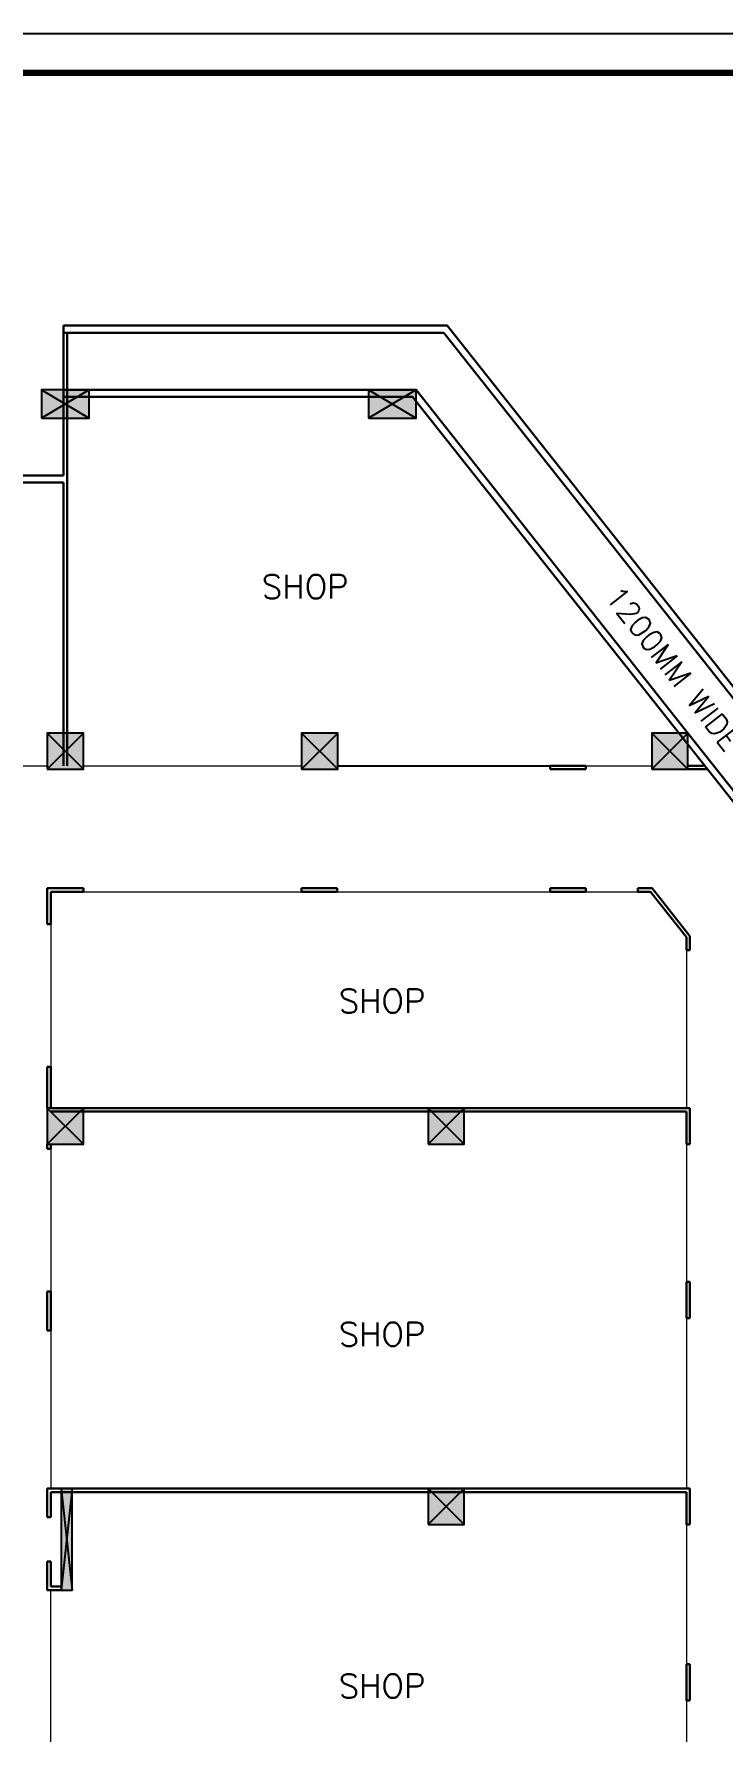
# Model space of a CAD drawing. Extents: x -14054 to 906348, y -36965 to 188562.
# Drawn here: x 366494 to 380946, y 104289 to 139976 of the extents above; entities that cross this region are included whole.
import ezdxf

# ---------------------------------------------------------------- set-up
doc = ezdxf.new("R2010")
doc.units = 0
doc.header["$LTSCALE"] = 1000
doc.header["$MEASUREMENT"] = 0
for name, color, linetype in [('BOR', 5, 'CONTINUOUS'), ('COL', 5, 'CONTINUOUS'), ('DOOR', 6, 'CONTINUOUS'), ('SOLID', 252, 'CONTINUOUS')]:
    doc.layers.add(name, color=color, linetype=linetype)
for name, color, linetype, lineweight in [('TEXT', 3, 'CONTINUOUS', 15), ('WALL', 2, 'CONTINUOUS', 30), ('WIN', 6, 'CONTINUOUS', 9)]:
    doc.layers.add(name, color=color, linetype=linetype, lineweight=lineweight)
doc.styles.add('ROMAN', font='ROMANS')

# ---------------------------------------------------------------- blocks, each defined once
blk = doc.blocks.new('*U46')
at = {"layer": 'SOLID'}
for points in [[(366653.13, 131894.38), (367653.13, 131894.38), (367653.13, 132494.38), (366653.13, 132494.38)], [(373519.13, 131894.38), (374519.13, 131894.38), (374519.13, 132494.38), (373519.13, 132494.38)], [(366773.13, 124514.38), (367533.13, 124514.38), (367533.13, 125274.38), (366773.13, 125274.38)], [(372113.13, 124514.38), (372873.13, 124514.38), (372873.13, 125274.38), (372113.13, 125274.38)], [(379469.13, 124514.38), (380229.13, 124514.38), (380229.13, 125274.38), (379469.13, 125274.38)], [(366773.13, 116629.38), (367533.13, 116629.38), (367533.13, 117389.38), (366773.13, 117389.38)], [(374773.13, 116629.38), (375533.13, 116629.38), (375533.13, 117389.38), (374773.13, 117389.38)], [(367065.13, 107254.88), (367295.13, 107254.88), (367295.13, 109389.88), (367065.13, 109389.88)], [(374773.13, 108629.38), (375533.13, 108629.38), (375533.13, 109389.38), (374773.13, 109389.38)]]:
    blk.add_hatch(color=256, dxfattribs=at).paths.add_polyline_path(points)
at = {"layer": 'BOR', "color": 2, "ltscale": 140}
blk.add_lwpolyline([(319469.15, 139976.49), (319469.15, 60441.6), (426857.32, 60441.6), (426857.32, 139976.49)], close=True, dxfattribs=at)
at = {"layer": 'BOR', "ltscale": 140, "const_width": 136.54}
blk.add_lwpolyline([(426038.07, 61260.85), (320288.41, 61260.85), (320288.41, 139157.23), (426038.07, 139157.23)], close=True, dxfattribs=at)
at = {"layer": 'COL', "color": 7}
for p, q in [((367653.13, 132494.38), (366653.13, 131894.38)), ((366653.13, 132494.38), (367653.13, 131894.38)), ((374519.13, 132494.38), (373519.13, 131894.38)), ((373519.13, 132494.38), (374519.13, 131894.38)), ((367533.13, 125274.38), (366773.13, 124514.38)), ((366773.13, 125274.38), (367533.13, 124514.38)), ((372873.13, 125274.38), (372113.13, 124514.38)), ((372113.13, 125274.38), (372873.13, 124514.38)), ((380229.13, 125274.38), (379469.13, 124514.38)), ((379469.13, 125274.38), (380229.13, 124514.38)), ((367533.13, 117389.38), (366773.13, 116629.38)), ((366773.13, 117389.38), (367533.13, 116629.38)), ((375533.13, 117389.38), (374773.13, 116629.38)), ((374773.13, 117389.38), (375533.13, 116629.38)), ((367065.13, 109389.88), (367295.13, 107254.88)), ((367295.13, 109389.88), (367065.13, 107254.88)), ((375533.13, 109389.38), (374773.13, 108629.38)), ((374773.13, 109389.38), (375533.13, 108629.38))]:
    blk.add_line(p, q, dxfattribs=at)
at = {"layer": 'COL'}
for points in [[(366653.13, 131894.38), (367653.13, 131894.38), (367653.13, 132494.38), (366653.13, 132494.38)], [(373519.13, 131894.38), (374519.13, 131894.38), (374519.13, 132494.38), (373519.13, 132494.38)], [(366773.13, 124514.38), (367533.13, 124514.38), (367533.13, 125274.38), (366773.13, 125274.38)], [(372113.13, 124514.38), (372873.13, 124514.38), (372873.13, 125274.38), (372113.13, 125274.38)], [(379469.13, 124514.38), (380229.13, 124514.38), (380229.13, 125274.38), (379469.13, 125274.38)], [(366773.13, 116629.38), (367533.13, 116629.38), (367533.13, 117389.38), (366773.13, 117389.38)], [(374773.13, 116629.38), (375533.13, 116629.38), (375533.13, 117389.38), (374773.13, 117389.38)], [(367065.13, 107254.88), (367295.13, 107254.88), (367295.13, 109389.88), (367065.13, 109389.88)], [(374773.13, 108629.38), (375533.13, 108629.38), (375533.13, 109389.38), (374773.13, 109389.38)]]:
    blk.add_lwpolyline(points, close=True, dxfattribs=at)
at = {"layer": 'DOOR'}
blk.add_line((372873.13, 124589.38), (377339.13, 124589.38), dxfattribs=at)
at = {"layer": 'WALL'}
for p, q in [((367115.63, 133844.38), (367115.63, 130694.38)), ((375172.92, 133844.38), (367115.63, 133844.38)), ((392977.85, 111329.89), (375172.92, 133844.38)), ((375100.31, 133694.38), (367115.63, 133694.38)), ((367190.63, 133694.38), (367190.63, 124589.38)), ((392905.23, 111179.89), (375100.31, 133694.38)), ((359193.13, 130694.38), (367115.63, 130694.38)), ((359118.13, 130544.38), (367115.63, 130544.38)), ((367115.63, 130544.38), (367115.63, 124589.38)), ((377339.13, 124589.38), (377339.13, 124514.38)), ((378089.13, 124589.38), (377339.13, 124589.38)), ((378089.13, 124589.38), (378089.13, 124514.38)), ((380559.85, 124589.38), (380229.13, 124589.38)), ((378089.13, 124514.38), (377339.13, 124514.38)), ((380638.94, 124514.38), (380229.13, 124514.38)), ((366773.13, 122013.99), (367533.13, 122013.99)), ((366773.13, 122013.99), (366773.13, 121253.99)), ((366848.13, 121938.99), (367533.13, 121938.99)), ((366848.13, 121938.99), (366848.13, 121253.99)), ((367533.13, 122013.99), (367533.13, 121938.99)), ((372113.13, 122013.99), (372113.13, 121938.99)), ((372863.13, 122013.99), (372113.13, 122013.99)), ((372863.13, 121938.99), (372113.13, 121938.99)), ((372863.13, 122013.99), (372863.13, 121938.99)), ((377339.13, 122013.99), (377339.13, 121938.99)), ((378089.13, 122013.99), (377339.13, 122013.99)), ((378089.13, 121938.99), (377339.13, 121938.99)), ((378089.13, 122013.99), (378089.13, 121938.99)), ((379177.4, 122013.99), (379477.4, 122013.99)), ((379177.4, 121938.99), (379441.1, 121938.99)), ((366773.13, 121253.99), (366848.13, 121253.99)), ((380198.32, 120707.55), (380198.32, 120981.48)), ((380273.32, 120707.55), (380273.32, 121007.55)), ((380273.32, 120707.55), (380198.32, 120707.55)), ((380198.32, 120707.55), (380198.32, 120707.55)), ((366773.13, 118253.99), (366848.13, 118253.99)), ((366773.13, 118253.99), (366773.13, 117389.38)), ((366848.13, 118253.99), (366848.13, 117389.38)), ((380273.32, 117389.38), (366848.13, 117389.38)), ((380198.32, 117314.38), (366848.13, 117314.38)), ((380198.32, 116629.38), (380198.32, 117314.38)), ((380273.32, 116629.38), (380273.32, 117389.38)), ((366773.13, 116629.38), (366773.13, 116529.38)), ((366773.13, 116529.38), (366848.13, 116529.38)), ((366848.13, 116629.38), (366848.13, 116529.38)), ((380273.32, 116629.38), (380198.32, 116629.38)), ((366773.13, 113529.38), (366848.13, 113529.38)), ((366773.13, 113529.38), (366773.13, 112714.79)), ((366848.13, 113529.38), (366848.13, 112714.79)), ((380273.32, 113732.38), (380198.32, 113732.38)), ((380198.32, 112971.38), (380198.32, 113732.38)), ((380273.32, 112971.38), (380273.32, 113732.38)), ((380273.32, 112971.38), (380198.32, 112971.38)), ((366773.13, 112714.79), (366848.13, 112714.79)), ((366773.13, 109389.38), (366848.13, 109389.38)), ((366773.13, 109389.38), (366773.13, 108789.38)), ((380273.32, 109389.38), (366848.13, 109389.38)), ((380198.32, 109314.38), (366848.13, 109314.38)), ((366848.13, 109314.38), (366848.13, 108789.38)), ((380198.32, 108629.38), (380198.32, 109314.38)), ((380273.32, 108629.38), (380273.32, 109389.38)), ((366848.13, 108789.38), (366773.13, 108789.38)), ((380273.32, 108629.38), (380198.32, 108629.38)), ((366773.13, 107854.88), (366848.13, 107854.88)), ((366773.13, 107854.88), (366773.13, 107254.88)), ((366848.13, 107854.88), (366848.13, 107329.88)), ((366773.13, 107254.88), (367065.13, 107254.88)), ((366848.13, 107329.88), (367065.13, 107329.88)), ((380273.32, 105694.88), (380198.32, 105694.88)), ((380198.32, 104933.88), (380198.32, 105694.88)), ((380273.32, 104933.88), (380273.32, 105694.88)), ((380273.32, 104933.88), (380198.32, 104933.88))]:
    blk.add_line(p, q, dxfattribs=at)
at = {"layer": 'WALL', "color": 2, "ltscale": 140}
for p, q in [((367115.63, 132344.38), (374446.51, 132344.38)), ((374446.51, 132344.38), (380638.94, 124514.38)), ((391378.8, 111175.52), (380229.13, 125274.38)), ((382773.13, 121815.65), (380638.91, 124514.38)), ((380198.32, 120981.48), (379441.1, 121938.99)), ((380273.32, 121007.55), (379477.4, 122013.99))]:
    blk.add_line(p, q, dxfattribs=at)
at = {"layer": 'WALL', "linetype": 'Continuous'}
blk.add_line((379177.4, 122013.99), (379177.4, 121938.99), dxfattribs=at)
at = {"layer": 'WALL', "color": 2, "ltscale": 140}
blk.add_lwpolyline([(367115.63, 132494.38), (374519.13, 132494.38), (380229.13, 125274.38)], dxfattribs=at)
at = {"layer": 'WIN'}
for p, q in [((354878.62, 124589.38), (366773.13, 124589.38)), ((367533.13, 124589.38), (372113.13, 124589.38)), ((378089.13, 124589.38), (379469.13, 124589.38)), ((367533.13, 121938.99), (372113.13, 121938.99)), ((372863.13, 121938.99), (377339.13, 121938.99)), ((378089.13, 121938.99), (379177.4, 121938.99)), ((366848.13, 121253.99), (366848.13, 118253.99)), ((380198.32, 120707.55), (380198.32, 117389.38)), ((366848.13, 116529.38), (366848.13, 113529.38)), ((380198.32, 116629.38), (380198.32, 113732.38)), ((380198.32, 112971.38), (380198.32, 109389.38)), ((366848.13, 112714.79), (366848.13, 109389.38)), ((380198.32, 108629.38), (380198.32, 105694.88)), ((366848.13, 102764.38), (366848.13, 107254.88)), ((380198.32, 104933.88), (380198.32, 101379.38))]:
    blk.add_line(p, q, dxfattribs=at)
at = {"layer": 'TEXT', "color": 3, "ltscale": 140, "style": 'ROMAN'}
for p in [(371280.71, 128103.57), (372895.31, 119391.99), (372895.31, 112383.71), (372895.31, 104986.08)]:
    blk.add_text('SHOP', height=500, dxfattribs=at).set_placement(p)
blk.add_text('1200MM WIDE PASSAGE', height=450, rotation=307.898227, dxfattribs=at).set_placement((378465.48, 128142.32))

msp = doc.modelspace()

# ---------------------------------------------------------------- block references
at = {"layer": 'TEXT'}
msp.add_blockref('*U46', (0, 0), dxfattribs=at)

doc.saveas('drawing.dxf')
